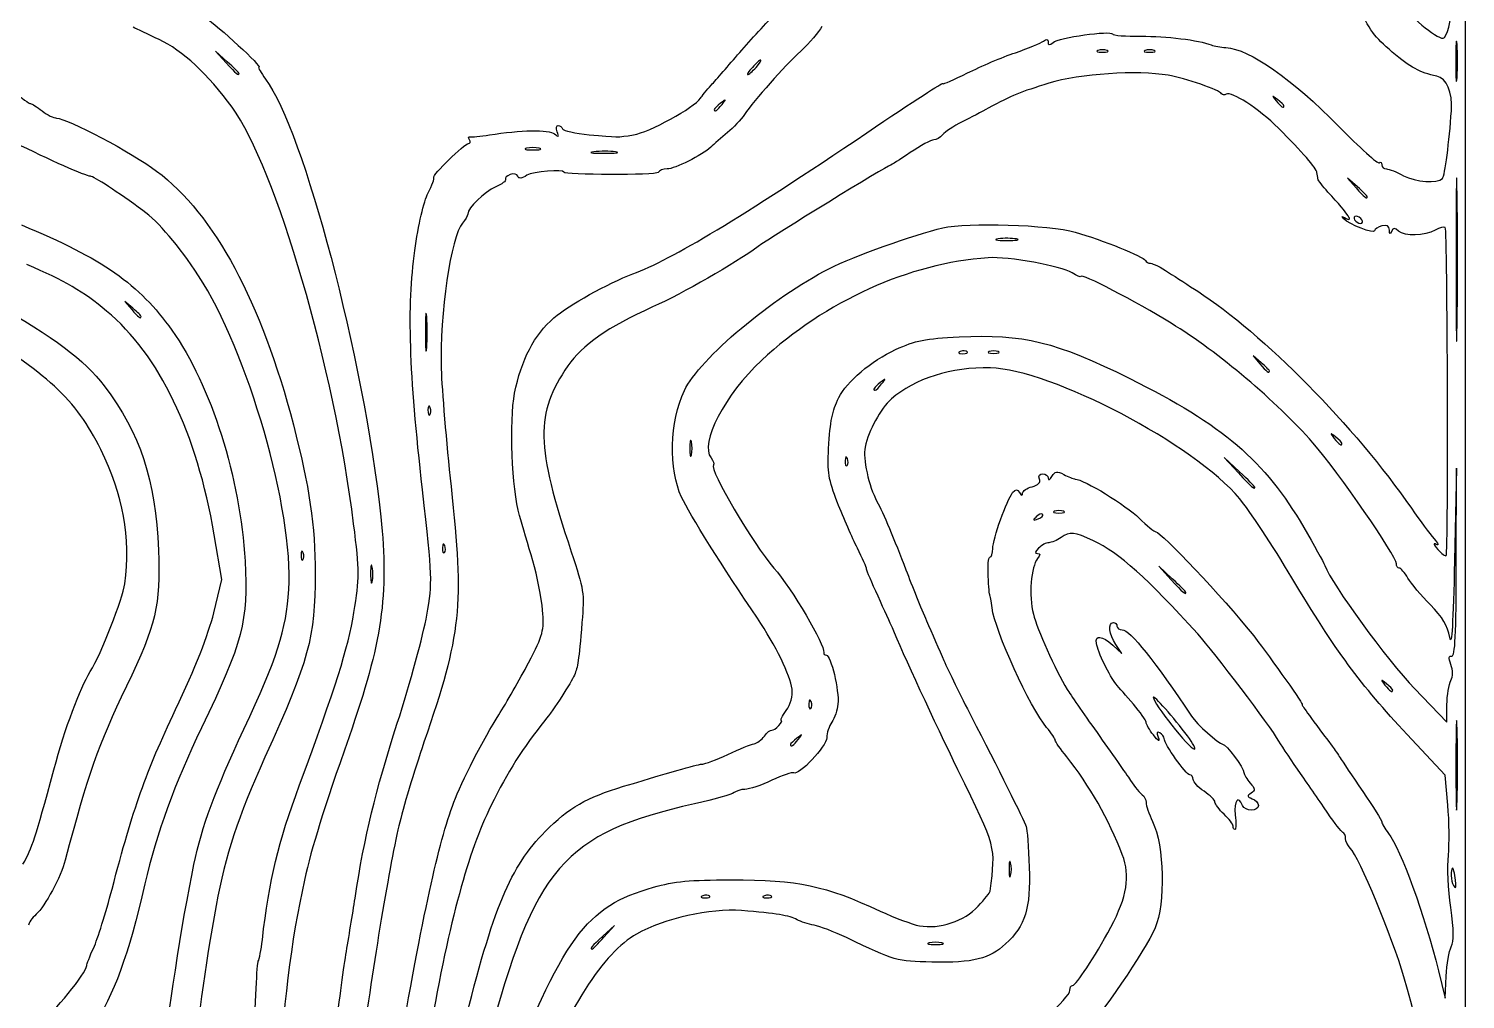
# Model space of a CAD drawing. Extents: x 32 to 2531, y 46 to 1398.
# Drawn here: x 2003 to 2531, y 714 to 1071 of the extents above; entities that cross this region are included whole.
import ezdxf

# ---------------------------------------------------------------- set-up
doc = ezdxf.new("R2010")
doc.units = 0
doc.layers.add('IMAGE', color=7, linetype='CONTINUOUS')

msp = doc.modelspace()

# ---------------------------------------------------------------- linework, layer by layer
at = {"layer": 'IMAGE', "color": 7}
for points in [[(32.319879, 721.65756), (32.319879, 1397.653213), (1281.6532, 1397.653213), (2530.9865, 1397.653213), (2530.9865, 721.65312), (2530.9865, 45.6531), (1281.6532, 45.6531), (32.319879, 45.6531), (32.319879, 721.64876)], [(2399.3199, 1062.53625), (2399.3199, 1062.53625)], [(2416.6532, 1062.53625), (2416.6532, 1062.53625)], [(2270.3199, 1056.31985), (2270.3199, 1056.31985)], [(2080.3199, 1054.07033), (2080.3199, 1054.07033)], [(2257.8233, 1042.65321), (2257.8233, 1042.65321)], [(2464.3199, 1042.15663), (2464.3199, 1042.15663)], [(2190.6532, 1026.57232), (2190.6532, 1026.57232)], [(2218.6771, 1025.27259), (2218.6771, 1025.27259)], [(2494.9865, 1008.75413), (2494.9865, 1008.75413)], [(2527.9847, 1009.98655), (2527.9847, 1009.98655)], [(2492.9865, 1000.31988), (2492.9865, 1000.31988)], [(2366.0048, 993.25835), (2366.0048, 993.25835)], [(2044.3199, 964.77989), (2044.3199, 964.77989)], [(2149.2961, 964.65321), (2149.2961, 964.65321)], [(2347.9588, 951.79205), (2347.9588, 951.79205)], [(2359.3199, 951.86961), (2359.3199, 951.86961)], [(2316.49, 939.98655), (2316.49, 939.98655)], [(2458.9865, 944.77989), (2458.9865, 944.77989)], [(2246.5723, 918.65321), (2246.5723, 918.65321)], [(2485.6532, 918.15663), (2485.6532, 918.15663)], [(2453.6532, 902.04928), (2453.6532, 902.04928)], [(2383.3199, 893.20294), (2383.3199, 893.20294)], [(2375.6885, 892.06245), (2375.6885, 892.06245)], [(2428.3199, 863.39165), (2428.3199, 863.39165)], [(2504.3199, 827.48996), (2504.3199, 827.48996)], [(2285.8233, 809.31988), (2285.8233, 809.31988)], [(2428.9047, 810.65318), (2428.9047, 810.65318)], [(2363.9056, 763.98655), (2363.9056, 763.98655)], [(2527.1651, 759.31988), (2527.1651, 759.31988)], [(2253.2921, 751.79205), (2253.2921, 751.79205)], [(2275.9588, 751.79205), (2275.9588, 751.79205)], [(2214.4037, 736.65321), (2214.4037, 736.65321)], [(2338.6532, 734.57232), (2338.6532, 734.57232)]]:
    msp.add_lwpolyline(points, close=True, dxfattribs=at)
for points in [[(2075.9865, 1058.40366), (2071.6532, 1062.31978), (2075.5693, 1057.98645)], [(2527.9553, 1064.69344), (2527.9608, 1064.69344)], [(2491.3199, 1012.4208), (2487.6532, 1015.65321), (2490.8856, 1011.98655)], [(2041.3199, 967.77989), (2038.3199, 970.31988), (2040.8599, 967.31988)], [(2455.9865, 947.77989), (2452.9865, 950.31988), (2455.5265, 947.31988)], [(2150.5641, 931.23655), (2150.564, 931.23655)], [(2303.8975, 912.56988), (2303.8973, 912.56988)], [(2447.9865, 907.71595), (2442.3199, 912.98655), (2447.5904, 907.31988)], [(2527.6987, 874.31988), (2527.7457, 908.98655), (2527.0329, 874.98655)], [(2071.0228, 855.87744), (2074.0204, 868.10127), (2071.2036, 884.54411)], [(2103.8975, 877.90321), (2103.8973, 877.90321)], [(2155.8975, 880.56988), (2155.8973, 880.56988)], [(2129.263, 872.63767), (2129.2629, 872.63767)], [(2423.3199, 868.39165), (2418.3199, 872.98655), (2422.9148, 867.98655)], [(2401.46, 843.98652), (2404.7721, 840.98652), (2402.546, 844.2832)], [(2512.3667, 828.01823), (2524.2021, 815.65321), (2524.2611, 822.0742)], [(2290.5641, 823.23655), (2290.564, 823.23655)], [(2527.9819, 813.3908), (2527.9797, 813.3908)], [(2524.5876, 785.24282), (2523.6532, 796.16544), (2509.6579, 811.12206)], [(2445.6524, 777.51324), (2445.6532, 777.51324)], [(2214.4037, 736.65321), (2218.3199, 740.98655), (2213.9865, 737.07043)], [(2521.1647, 724.3202), (2523.6532, 714.3202), (2524.0091, 722.3202)]]:
    msp.add_lwpolyline(points, dxfattribs=at)
for points in [[(2504.1431, 1061.93165), (2497.5396, 1067.49979), (2495.9864, 1069.63964), (2491.1688, 1079.80669)], [(2506.6936, 1080.70099), (2510.2064, 1075.45463), (2520.158, 1066.98624), (2522.8103, 1066.98624)], [(2522.8103, 1066.98624), (2524.1191, 1066.98624), (2526.1345, 1074.41001), (2525.7645, 1077.86812)], [(2067.9436, 1074.51299), (2072.458, 1071.77711), (2089.1598, 1056.32028), (2087.6016, 1056.32028)], [(2264.3219, 1061.77684), (2268.3552, 1066.45597), (2274.3552, 1072.98679), (2277.6552, 1076.28975)], [(2050.9896, 1066.49891), (2046.9541, 1068.36124), (2042.6457, 1070.41084), (2041.4153, 1071.05356)], [(2077.7804, 1041.66484), (2069.0052, 1053.7196), (2059.4124, 1062.61183), (2050.9896, 1066.49891)], [(2294.5024, 1071.36348), (2293.4403, 1069.32283), (2289.9648, 1065.24541), (2286.7789, 1062.30253)], [(2375.9865, 1065.98493), (2377.1385, 1066.90297), (2377.6532, 1066.80055), (2377.6532, 1065.65321)], [(2379.4733, 1065.50393), (2381.5791, 1067.25157), (2400.8215, 1069.95896), (2401.3211, 1068.57788)], [(2401.3211, 1068.57788), (2401.5049, 1068.06932), (2406.2072, 1067.68856), (2411.7705, 1067.73176)], [(2411.7705, 1067.73176), (2421.1389, 1067.80456), (2432.9032, 1066.36323), (2437.6532, 1064.56076)], [(2527.9608, 1064.69344), (2527.6812, 1067.78799), (2527.4557, 1064.91988), (2527.4599, 1058.31988)], [(2253.8808, 1049.81691), (2255.59, 1051.71575), (2260.2885, 1057.09771), (2264.3219, 1061.77684)], [(2286.7789, 1062.30253), (2280.5301, 1056.53024), (2269.7435, 1044.37567), (2266.0869, 1038.98655)], [(2347.9865, 1054.24643), (2352.9365, 1056.71336), (2360.8865, 1060.06489), (2365.6532, 1061.69427)], [(2365.6532, 1061.69427), (2370.4199, 1063.32365), (2375.0699, 1065.25445), (2375.9865, 1065.98493)], [(2377.6532, 1065.65321), (2377.6532, 1064.40187), (2378.1012, 1064.36513), (2379.4733, 1065.50393)], [(2395.9865, 1062.53625), (2395.0699, 1062.16637), (2395.8199, 1061.86373), (2397.6532, 1061.86373)], [(2399.3199, 1062.53625), (2398.4032, 1062.90613), (2396.9032, 1062.90613), (2395.9865, 1062.53625)], [(2397.6532, 1061.86373), (2399.4865, 1061.86373), (2400.2365, 1062.16637), (2399.3199, 1062.53625)], [(2413.3199, 1062.53625), (2412.4032, 1062.16637), (2413.1532, 1061.86373), (2414.9865, 1061.86373)], [(2416.6532, 1062.53625), (2415.7365, 1062.90613), (2414.2365, 1062.90613), (2413.3199, 1062.53625)], [(2414.9865, 1061.86373), (2416.8199, 1061.86373), (2417.5699, 1062.16637), (2416.6532, 1062.53625)], [(2437.6532, 1064.56076), (2438.7532, 1064.14335), (2441.1532, 1063.70791), (2442.9865, 1063.59313)], [(2442.9865, 1063.59313), (2451.652, 1063.05061), (2467.5459, 1051.96839), (2484.4137, 1034.70752)], [(2520.4831, 1053.09612), (2514.2975, 1054.40815), (2510.8632, 1056.26516), (2504.1431, 1061.93165)], [(2527.9683, 1052.69344), (2528.2437, 1056.19891), (2528.2405, 1061.59891), (2527.9553, 1064.69344)], [(2075.5693, 1057.98645), (2079.2197, 1053.94717), (2080.3199, 1053.04025), (2080.3199, 1054.07033)], [(2080.3199, 1054.07033), (2080.3199, 1054.2998), (2078.3699, 1056.2498), (2075.9865, 1058.40366)], [(2087.6016, 1056.32028), (2087.1888, 1056.32028), (2088.3054, 1054.37028), (2090.0827, 1051.98695)], [(2268.9865, 1056.31985), (2267.6592, 1054.85318), (2266.8732, 1053.65318), (2267.2399, 1053.65318)], [(2267.2399, 1053.65318), (2267.6065, 1053.65318), (2268.9925, 1054.85318), (2270.3199, 1056.31985)], [(2272.0665, 1058.98652), (2271.6999, 1058.98652), (2270.3139, 1057.78652), (2268.9865, 1056.31985)], [(2270.3199, 1056.31985), (2271.6472, 1057.78652), (2272.4332, 1058.98652), (2272.0665, 1058.98652)], [(2527.4599, 1058.31988), (2527.4599, 1051.71988), (2527.6927, 1049.18799), (2527.9683, 1052.69344)], [(1988.6613, 1054.55078), (1992.4256, 1051.00639), (2002.8317, 1042.98654), (2003.6665, 1042.98654)], [(2090.0827, 1051.98695), (2104.0652, 1033.23767), (2126.0827, 949.54663), (2132.3968, 891.14624)], [(2310.9865, 1032.24748), (2328.8663, 1044.31355), (2338.9865, 1050.85245), (2338.9865, 1050.33875)], [(2338.9865, 1050.33875), (2338.9865, 1050.02104), (2343.0365, 1051.77949), (2347.9865, 1054.24643)], [(2421.7888, 1053.40864), (2410.5631, 1055.36899), (2389.2715, 1053.95097), (2377.9692, 1050.49029)], [(2441.4337, 1046.64491), (2440.8692, 1047.91776), (2428.1452, 1052.2986), (2421.7888, 1053.40864)], [(2525.8775, 1040.31988), (2526.3308, 1047.18817), (2524.1661, 1052.31491), (2520.4831, 1053.09612)], [(2249.8808, 1044.97681), (2250.3715, 1045.74003), (2252.1715, 1047.91807), (2253.8808, 1049.81691)], [(2377.9692, 1050.49029), (2367.3992, 1047.2538), (2364.5161, 1046.0622), (2355.6532, 1041.26703)], [(2443.1403, 1046.41491), (2442.4476, 1045.98684), (2441.6797, 1046.09033), (2441.4337, 1046.64491)], [(2462.3199, 1033.95585), (2455.0183, 1041.21359), (2445.124, 1047.64089), (2443.1403, 1046.41491)], [(2461.9865, 1044.48996), (2459.8717, 1046.14845), (2459.8247, 1046.10129), (2461.4831, 1043.98655)], [(2003.6665, 1042.98654), (2004.1608, 1042.98654), (2006.0906, 1041.78654), (2007.9552, 1040.31987)], [(2007.9552, 1040.31987), (2009.8198, 1038.8532), (2012.2106, 1037.6532), (2013.2682, 1037.6532)], [(2122.4367, 888.63987), (2115.4931, 945.41448), (2093.8451, 1019.59627), (2077.7804, 1041.66484)], [(2225.2459, 1031.49545), (2231.0544, 1032.42111), (2247.6457, 1041.50073), (2249.8808, 1044.97681)], [(2257.3199, 1043.15663), (2256.0365, 1042.15016), (2254.9865, 1041.10016), (2254.9865, 1040.82329)], [(2254.9865, 1040.82329), (2254.9865, 1039.72591), (2256.0815, 1040.43221), (2257.8233, 1042.65321)], [(2257.8233, 1042.65321), (2259.4817, 1044.76796), (2259.4347, 1044.81512), (2257.3199, 1043.15663)], [(2355.6532, 1041.26703), (2353.4532, 1040.07675), (2349.1337, 1037.82497), (2346.0544, 1036.26311)], [(2461.4831, 1043.98655), (2463.2249, 1041.76555), (2464.3199, 1041.05924), (2464.3199, 1042.15663)], [(2464.3199, 1042.15663), (2464.3199, 1042.43349), (2463.2699, 1043.48349), (2461.9865, 1044.48996)], [(2522.6327, 1015.52163), (2523.4577, 1016.34661), (2525.1475, 1029.26092), (2525.8775, 1040.31988)], [(2013.2682, 1037.6532), (2017.0317, 1037.6532), (2041.1284, 1024.91211), (2050.0302, 1018.21534)], [(2197.28, 1032.65321), (2196.7991, 1033.93655), (2196.9367, 1034.98655), (2197.586, 1034.98655)], [(2197.586, 1034.98655), (2198.2352, 1034.98655), (2198.9663, 1034.41737), (2199.2108, 1033.72172)], [(2266.0869, 1038.98655), (2264.8431, 1037.15321), (2262.0199, 1034.15321), (2259.8131, 1032.31988)], [(2346.0544, 1036.26311), (2342.9751, 1034.70124), (2339.7516, 1032.57507), (2338.8912, 1031.53828)], [(2164.9681, 1029.68625), (2164.5036, 1030.43775), (2164.6183, 1030.93501), (2165.2228, 1030.79127)], [(2164.6203, 1028.31988), (2165.276, 1028.31988), (2165.4325, 1028.93475), (2164.9681, 1029.68625)], [(2165.2228, 1030.79127), (2165.8273, 1030.64752), (2169.0219, 1030.96376), (2172.3219, 1031.49403)], [(2172.3219, 1031.49403), (2183.6799, 1033.31909), (2194.2416, 1033.49211), (2196.2232, 1031.88557)], [(2196.2232, 1031.88557), (2197.7999, 1030.60736), (2197.9939, 1030.74831), (2197.28, 1032.65321)], [(2199.2108, 1033.72172), (2199.4552, 1033.02607), (2203.8552, 1032.05413), (2208.9885, 1031.56185)], [(2208.9885, 1031.56185), (2219.4531, 1030.55835), (2219.3675, 1030.55869), (2225.2459, 1031.49545)], [(2224.9865, 980.38512), (2239.5892, 985.86169), (2264.6117, 1000.95159), (2310.9865, 1032.24748)], [(2259.8131, 1032.31988), (2257.6063, 1030.48655), (2254.8437, 1028.08655), (2253.674, 1026.98655)], [(2335.6239, 1029.65321), (2334.6875, 1029.65321), (2330.8005, 1027.55321), (2326.9865, 1024.98655)], [(2338.8912, 1031.53828), (2338.0307, 1030.50149), (2336.5604, 1029.65321), (2335.6239, 1029.65321)], [(2476.4865, 1017.63017), (2476.2801, 1019.25288), (2471.0619, 1025.26645), (2462.3199, 1033.95585)], [(2484.4137, 1034.70752), (2492.1653, 1026.77529), (2498.9153, 1020.69308), (2499.4137, 1021.19148)], [(2025.698, 1016.31991), (2024.1209, 1016.31991), (2010.4609, 1022.38291), (1997.762, 1028.71924)], [(2151.8956, 1015.85731), (2151.1511, 1016.60173), (2163.1157, 1028.31988), (2164.6203, 1028.31988)], [(2185.9865, 1026.57232), (2184.7032, 1026.23695), (2185.7532, 1025.96255), (2188.3199, 1025.96255)], [(2190.6532, 1026.57232), (2189.3699, 1026.90768), (2187.2699, 1026.90768), (2185.9865, 1026.57232)], [(2188.3199, 1025.96255), (2190.8865, 1025.96255), (2191.9365, 1026.23695), (2190.6532, 1026.57232)], [(2210.6771, 1025.28619), (2208.2807, 1024.98944), (2209.9199, 1024.74052), (2214.3199, 1024.73304)], [(2218.6771, 1025.27259), (2216.6736, 1025.57681), (2213.0736, 1025.58293), (2210.6771, 1025.28619)], [(2214.3199, 1024.73304), (2218.7199, 1024.72504), (2220.6807, 1024.96835), (2218.6771, 1025.27259)], [(2253.674, 1026.98655), (2250.506, 1024.0072), (2240.4219, 1018.98655), (2237.6059, 1018.98655)], [(2326.9865, 1024.98655), (2323.1725, 1022.41988), (2319.8885, 1020.31988), (2319.6889, 1020.31988)], [(2237.6059, 1018.98655), (2236.2519, 1018.98655), (2234.7831, 1018.40271), (2234.3421, 1017.68913)], [(2319.6889, 1020.31988), (2318.7383, 1020.31988), (2276.4181, 994.31472), (2271.0736, 990.44633)], [(2499.4137, 1021.19148), (2499.9121, 1021.68988), (2500.3199, 1021.39765), (2500.3199, 1020.54211)], [(2500.3199, 1020.54211), (2500.3199, 1019.68655), (2501.0788, 1018.98655), (2502.0063, 1018.98655)], [(2502.0063, 1018.98655), (2502.9339, 1018.98655), (2505.7839, 1017.87044), (2508.3396, 1016.50632)], [(2527.9847, 1009.98655), (2527.7671, 1023.36988), (2527.5892, 1012.41988), (2527.5892, 985.65321)], [(2044.986, 1003.72532), (2035.9535, 1010.34735), (2026.8065, 1016.31991), (2025.698, 1016.31991)], [(2050.0302, 1018.21534), (2071.3082, 1002.20819), (2088.5001, 970.30306), (2100.3045, 924.9149)], [(2149.7859, 1010.14669), (2151.2489, 1012.98477), (2152.1983, 1015.55455), (2151.8956, 1015.85731)], [(2178.2313, 1015.12975), (2178.5409, 1014.62887), (2176.9212, 1013.38995), (2174.6319, 1012.37662)], [(2179.9688, 1016.92314), (2178.7036, 1016.43767), (2177.9217, 1015.63064), (2178.2313, 1015.12975)], [(2182.7609, 1016.33008), (2182.4904, 1017.14174), (2181.2339, 1017.40862), (2179.9688, 1016.92314)], [(2186.1197, 1016.68656), (2184.142, 1015.42263), (2183.1003, 1015.31206), (2182.7609, 1016.33008)], [(2199.6532, 1017.74623), (2199.6532, 1018.97507), (2188.3108, 1018.08698), (2186.1197, 1016.68656)], [(2234.3421, 1017.68913), (2233.7087, 1016.66427), (2199.6532, 1016.72031), (2199.6532, 1017.74623)], [(2476.8401, 1015.31988), (2476.7375, 1015.86988), (2476.5783, 1016.90951), (2476.4865, 1017.63017)], [(2480.5219, 1010.50169), (2478.5996, 1012.60169), (2476.9428, 1014.76988), (2476.8401, 1015.31988)], [(2508.3396, 1016.50632), (2512.8451, 1014.10156), (2520.6733, 1013.56225), (2522.6327, 1015.52163)], [(2144.9153, 988.98655), (2146.2209, 998.437), (2148.2147, 1007.09884), (2149.7859, 1010.14669)], [(2174.6319, 1012.37662), (2170.4416, 1010.52184), (2164.4403, 1004.70636), (2164.362, 1002.42487)], [(2486.6532, 1001.10347), (2490.2668, 999.06327), (2488.4679, 1001.82085), (2480.5219, 1010.50169)], [(2490.8856, 1011.98655), (2493.9068, 1008.55949), (2494.9865, 1007.70843), (2494.9865, 1008.75413)], [(2494.9865, 1008.75413), (2494.9865, 1008.99296), (2493.3365, 1010.64296), (2491.3199, 1012.4208)], [(2527.9847, 961.31988), (2528.2021, 974.70321), (2528.2021, 996.60321), (2527.9847, 1009.98655)], [(2065.4147, 979.73027), (2058.2021, 990.71304), (2050.6736, 999.55582), (2044.986, 1003.72532)], [(2000.3199, 998.42121), (2030.226, 986.00875), (2043.5589, 976.68549), (2055.6267, 959.74711)], [(2162.4683, 999.09154), (2158.1811, 994.2176), (2153.9873, 965.59731), (2154.6152, 945.49728)], [(2164.362, 1002.42487), (2164.339, 1001.74928), (2163.4867, 1000.24928), (2162.4683, 999.09154)], [(2338.9447, 997.34495), (2347.8636, 999.48061), (2378.0647, 998.49125), (2387.6532, 995.74928)], [(2486.3199, 1000.63917), (2485.4113, 1001.59665), (2485.5176, 1001.7446), (2486.6532, 1001.10347)], [(2497.6532, 996.23241), (2497.6532, 994.93284), (2488.2737, 998.57987), (2486.3199, 1000.63917)], [(2490.8292, 1001.65321), (2490.0959, 1001.65321), (2489.8667, 1001.05321), (2490.3199, 1000.31988)], [(2490.3199, 1000.31988), (2490.7731, 999.58655), (2491.7439, 998.98655), (2492.4772, 998.98655)], [(2492.9865, 1000.31988), (2492.5333, 1001.05321), (2491.5625, 1001.65321), (2490.8292, 1001.65321)], [(2492.4772, 998.98655), (2493.2105, 998.98655), (2493.4397, 999.58655), (2492.9865, 1000.31988)], [(2500.3199, 998.03955), (2498.8532, 997.656), (2497.6532, 996.84279), (2497.6532, 996.23241)], [(2503.0917, 996.52839), (2503.0187, 998.06295), (2502.1728, 998.52409), (2500.3199, 998.03955)], [(2297.288, 982.40839), (2305.8427, 986.72839), (2328.4281, 994.82676), (2338.9447, 997.34495)], [(2359.3381, 993.27655), (2357.3115, 992.97008), (2358.6532, 992.71113), (2362.3199, 992.70112)], [(2366.0048, 993.25845), (2364.3649, 993.57493), (2361.3649, 993.58313), (2359.3381, 993.27655)], [(2362.3199, 992.70112), (2365.9865, 992.69212), (2367.6448, 992.94187), (2366.0048, 993.25835)], [(2387.6532, 995.74928), (2397.4665, 992.94301), (2412.8267, 986.74501), (2413.4309, 985.3476)], [(2503.8881, 996.0422), (2503.4281, 994.89567), (2503.1619, 995.05821), (2503.0917, 996.52839)], [(2506.4957, 996.17393), (2505.0009, 997.41449), (2504.4271, 997.38551), (2503.8881, 996.0422)], [(2519.9199, 996.46257), (2515.9117, 994.31752), (2508.9139, 994.16705), (2506.4957, 996.17393)], [(2523.6563, 997.42791), (2523.2857, 997.79848), (2521.6043, 997.36401), (2519.9199, 996.46257)], [(2524.0059, 876.89479), (2524.8301, 877.71907), (2524.4853, 996.59883), (2523.6563, 997.42791)], [(2147.7429, 901.07845), (2142.8016, 944.72253), (2142.0459, 968.21737), (2144.9153, 988.98655)], [(2271.0736, 990.44633), (2262.0724, 983.93127), (2243.6988, 973.42401), (2232.3199, 968.28432)], [(2031.6388, 966.77908), (2023.1352, 973.85332), (2016.2385, 977.87513), (2002.3201, 983.87628)], [(2243.9945, 937.51753), (2249.5792, 949.28629), (2276.346, 971.83284), (2297.288, 982.40839)], [(2355.624, 986.35153), (2326.6911, 984.40232), (2295.8604, 970.44147), (2272.3203, 948.62959)], [(2386.4633, 980.77017), (2382.5879, 983.30953), (2363.0245, 986.85011), (2355.624, 986.35153)], [(2413.4309, 985.3476), (2413.6755, 984.78236), (2414.5432, 984.31988), (2415.3593, 984.31988)], [(2415.3593, 984.31988), (2416.1755, 984.31988), (2419.1255, 982.81988), (2421.9148, 980.98655)], [(2527.5892, 985.65321), (2527.5892, 958.88655), (2527.7671, 947.93655), (2527.9847, 961.31988)], [(2098.6164, 864.41372), (2100.4285, 893.49068), (2083.5491, 952.11686), (2065.4147, 979.73027)], [(2196.0667, 964.29195), (2201.4243, 968.89787), (2216.0327, 977.02709), (2224.9865, 980.38512)], [(2389.6536, 979.51475), (2389.6536, 979.05556), (2388.218, 979.62048), (2386.4633, 980.77017)], [(2422.8867, 962.30988), (2410.0869, 970.22753), (2389.6536, 980.80592), (2389.6536, 979.51475)], [(2421.9148, 980.98655), (2424.7043, 979.15321), (2429.5365, 976.01989), (2432.6532, 974.0236)], [(2432.6532, 974.0236), (2456.5516, 958.7162), (2490.5087, 924.24881), (2511.1767, 894.31988)], [(1990.3203, 969.57111), (2012.2924, 957.23705), (2023.466, 948.86368), (2030.7699, 939.25856)], [(2071.2036, 884.54411), (2064.7727, 922.08375), (2051.0304, 950.64693), (2031.6388, 966.77908)], [(2040.8599, 967.31988), (2043.2468, 964.50063), (2044.3199, 963.71289), (2044.3199, 964.77989)], [(2044.3199, 964.77989), (2044.3199, 965.03291), (2042.9699, 966.38291), (2041.3199, 967.77989)], [(2149.2961, 964.65321), (2149.0155, 967.76988), (2148.7857, 965.21988), (2148.7857, 958.98655)], [(2232.3199, 968.28432), (2215.7705, 960.80921), (2206.4315, 954.31611), (2201.1648, 946.62317)], [(2029.5031, 915.89035), (2020.3144, 934.37473), (2009.7305, 944.14576), (1980.0495, 961.54609)], [(2149.2961, 953.31988), (2149.5768, 956.43655), (2149.5768, 961.53655), (2149.2961, 964.65321)], [(2181.5957, 936.60131), (2183.9819, 948.77739), (2188.8453, 958.08375), (2196.0667, 964.29195)], [(2475.0008, 918.30199), (2461.3583, 933.79469), (2440.4724, 951.43181), (2422.8867, 962.30988)], [(2055.6267, 959.74711), (2069.9964, 939.57762), (2080.8587, 905.31211), (2082.5244, 874.89639)], [(2148.7857, 958.98655), (2148.7857, 952.75321), (2149.0155, 950.20321), (2149.2961, 953.31988)], [(2321.6255, 952.61235), (2329.0061, 955.99288), (2332.4136, 956.67511), (2345.0179, 957.29587)], [(2345.0179, 957.29587), (2368.3837, 958.44664), (2380.6913, 955.44295), (2407.6532, 942.00953)], [(2300.7371, 934.94103), (2303.5344, 940.75159), (2312.7481, 948.5462), (2321.6255, 952.61235)], [(2345.4032, 951.89731), (2344.3396, 951.47168), (2344.6555, 951.15573), (2346.2088, 951.09176)], [(2347.9588, 951.79211), (2347.5157, 952.23516), (2346.3657, 952.28252), (2345.4032, 951.89731)], [(2346.2088, 951.09176), (2347.6143, 951.03386), (2348.4019, 951.349), (2347.9588, 951.79205)], [(2355.9865, 951.86961), (2355.0699, 951.49973), (2355.8199, 951.19709), (2357.6532, 951.19709)], [(2359.3199, 951.86961), (2358.4032, 952.23949), (2356.9032, 952.23949), (2355.9865, 951.86961)], [(2357.6532, 951.19709), (2359.4865, 951.19709), (2360.2365, 951.49973), (2359.3199, 951.86961)], [(2154.6152, 945.49728), (2154.8531, 937.88304), (2156.484, 918.45322), (2158.2396, 902.31988)], [(2201.1648, 946.62317), (2189.1299, 929.04395), (2189.3413, 917.40528), (2202.4061, 878.31988)], [(2272.3203, 948.62959), (2258.9093, 936.20327), (2249.4975, 917.99441), (2253.8035, 912.80589)], [(2356.4387, 945.89364), (2342.2447, 946.27058), (2328.5149, 941.95294), (2320.0929, 934.46376)], [(2448.0721, 897.82362), (2431.5528, 917.67354), (2378.8952, 945.29725), (2356.4387, 945.89364)], [(2455.5265, 947.31988), (2457.9135, 944.50063), (2458.9865, 943.71289), (2458.9865, 944.77989)], [(2458.9865, 944.77989), (2458.9865, 945.03291), (2457.6365, 946.38291), (2455.9865, 947.77989)], [(2315.9865, 940.48996), (2313.7656, 938.74813), (2313.0592, 937.65321), (2314.1567, 937.65321)], [(2314.1567, 937.65321), (2314.4335, 937.65321), (2315.4835, 938.70321), (2316.49, 939.98655)], [(2316.49, 939.98655), (2318.1484, 942.10129), (2318.1013, 942.14845), (2315.9865, 940.48996)], [(2407.6532, 942.00953), (2442.0192, 924.88711), (2457.2527, 911.85471), (2471.6187, 887.28651)], [(2030.7699, 939.25856), (2044.0309, 921.81953), (2049.7221, 904.56547), (2050.6679, 878.93399)], [(2183.4043, 891.65321), (2180.6024, 901.19045), (2179.5896, 926.36403), (2181.5957, 936.60131)], [(2242.9807, 898.31988), (2238.1269, 908.62576), (2238.5791, 926.10517), (2243.9945, 937.51753)], [(2297.0024, 916.18237), (2297.6391, 926.72781), (2298.2427, 929.76007), (2300.7371, 934.94103)], [(2149.7584, 930.43099), (2149.7014, 929.02544), (2150.0157, 928.23793), (2150.4588, 928.68099)], [(2150.564, 931.23655), (2150.1384, 932.30019), (2149.8224, 931.98425), (2149.7584, 930.43099)], [(2150.4588, 928.68099), (2150.9019, 929.12404), (2150.9492, 930.27405), (2150.5641, 931.23655)], [(2320.0929, 934.46376), (2316.0511, 930.86958), (2311.7487, 923.01102), (2310.3997, 916.75861)], [(2100.3045, 924.9149), (2106.195, 902.26598), (2108.312, 887.80195), (2108.295, 870.31987)], [(2246.5723, 918.65321), (2246.2369, 919.93655), (2245.9625, 918.88655), (2245.9625, 916.31988)], [(2483.3199, 920.48996), (2481.2051, 922.14845), (2481.158, 922.10129), (2482.8164, 919.98655)], [(2482.8164, 919.98655), (2484.5583, 917.76555), (2485.6532, 917.05924), (2485.6532, 918.15663)], [(2485.6532, 918.15663), (2485.6532, 918.43349), (2484.6032, 919.48349), (2483.3199, 920.48996)], [(2038.3264, 866.57252), (2040.5995, 883.61672), (2037.818, 899.16377), (2029.5031, 915.89035)], [(2245.9625, 916.31988), (2245.9625, 913.75321), (2246.2369, 912.70321), (2246.5723, 913.98655)], [(2246.5723, 913.98655), (2246.9077, 915.26988), (2246.9077, 917.36988), (2246.5723, 918.65321)], [(2300.2791, 896.31988), (2296.9207, 904.99355), (2296.486, 907.62799), (2297.0024, 916.18237)], [(2303.8973, 912.56988), (2303.4717, 913.63352), (2303.1557, 913.31759), (2303.0917, 911.76432)], [(2310.3997, 916.75861), (2309.5171, 912.66734), (2311.7775, 902.3502), (2314.7643, 896.83845)], [(2505.6535, 873.83611), (2505.6535, 876.82175), (2484.4784, 907.53908), (2475.0008, 918.30199)], [(2254.6513, 910.20652), (2253.0597, 908.61497), (2269.1869, 881.14605), (2276.8947, 872.31988)], [(2253.8035, 912.80589), (2254.6635, 911.76981), (2255.0449, 910.60009), (2254.6513, 910.20652)], [(2303.0917, 911.76432), (2303.0347, 910.35877), (2303.3491, 909.57127), (2303.7921, 910.01432)], [(2303.7921, 910.01432), (2304.2352, 910.45737), (2304.2825, 911.60739), (2303.8975, 912.56988)], [(2371.7744, 902.23148), (2374.0785, 902.80978), (2374.9805, 903.74597), (2374.4829, 905.04269)], [(2374.4829, 905.04269), (2374.038, 906.20216), (2374.5269, 906.98686), (2375.6951, 906.98686)], [(2375.6951, 906.98686), (2376.772, 906.98686), (2377.6715, 906.23686), (2377.6937, 905.3202)], [(2377.6937, 905.3202), (2377.7167, 904.39914), (2378.3445, 904.70132), (2379.0983, 905.99568)], [(2379.0983, 905.99568), (2380.2451, 907.96486), (2380.9287, 908.08084), (2383.3911, 906.72398)], [(2383.3911, 906.72398), (2385.0019, 905.83637), (2386.9199, 905.08241), (2387.6532, 905.0485)], [(2387.6532, 905.0485), (2390.7931, 904.90334), (2406.4263, 895.34572), (2411.1121, 890.7064)], [(2447.5904, 907.31988), (2452.492, 902.04993), (2453.6532, 901.04051), (2453.6532, 902.04928)], [(2453.6532, 902.04928), (2453.6532, 902.26712), (2451.1032, 904.81712), (2447.9865, 907.71595)], [(2149.3135, 854.98491), (2151.4713, 867.63101), (2151.4463, 868.36988), (2147.7429, 901.07845)], [(2158.2396, 902.31988), (2163.0285, 858.30943), (2161.9757, 848.36212), (2148.2907, 808.31988)], [(2270.8292, 853.85963), (2258.2557, 872.43524), (2245.8241, 892.28239), (2242.9807, 898.31988)], [(2357.3199, 879.4642), (2357.3199, 883.01501), (2362.4256, 897.3712), (2364.6355, 900.03387)], [(2364.6355, 900.03387), (2365.8212, 901.46255), (2366.2839, 901.46548), (2367.1817, 900.04997)], [(2367.1817, 900.04997), (2367.8868, 898.93846), (2368.2863, 898.86424), (2368.2995, 899.84232)], [(2368.2995, 899.84232), (2368.3125, 900.67949), (2369.8744, 901.75461), (2371.7744, 902.23148)], [(2467.2653, 868.76354), (2460.2728, 880.46434), (2451.6359, 893.54138), (2448.0721, 897.82362)], [(2307.5632, 879.65321), (2305.6864, 883.31988), (2302.4087, 890.81988), (2300.2791, 896.31988)], [(2314.7643, 896.83845), (2317.0325, 892.6524), (2321.1513, 882.92018), (2325.4225, 871.65353)], [(2375.6885, 892.06245), (2375.278, 892.47297), (2374.2021, 892.06331), (2373.2976, 891.15208)], [(2379.9865, 893.20294), (2379.0699, 892.83306), (2379.8199, 892.53042), (2381.6532, 892.53042)], [(2383.3199, 893.20294), (2382.4032, 893.57282), (2380.9032, 893.57282), (2379.9865, 893.20294)], [(2381.6532, 892.53042), (2383.4865, 892.53042), (2384.2365, 892.83306), (2383.3199, 893.20294)], [(2511.1767, 894.31988), (2514.2152, 889.91988), (2517.9655, 884.87313), (2519.5105, 883.10488)], [(2132.3968, 891.14624), (2135.4639, 862.77848), (2132.9036, 845.0288), (2120.7379, 810.32028)], [(2122.5237, 855.9732), (2124.6316, 868.8286), (2124.6265, 870.73769), (2122.4367, 888.63987)], [(2188.2865, 874.98655), (2186.6784, 880.48655), (2184.4815, 887.98655), (2183.4043, 891.65321)], [(2373.2976, 891.15208), (2371.9907, 889.83525), (2372.1437, 889.68211), (2374.044, 890.40568)], [(2374.044, 890.40568), (2375.3589, 890.90639), (2376.0989, 891.65193), (2375.6885, 892.06245)], [(2411.1121, 890.7064), (2413.9192, 887.92732), (2416.7053, 885.65353), (2417.3036, 885.65353)], [(2471.6187, 887.28651), (2475.3989, 880.82167), (2478.884, 874.51009), (2479.3635, 873.2608)], [(2382.4613, 883.56877), (2380.9572, 882.51521), (2378.9172, 881.65321), (2377.928, 881.65321)], [(2394.3199, 882.34388), (2387.2377, 885.67472), (2385.6955, 885.83403), (2382.4613, 883.56877)], [(2432.6877, 848.10811), (2414.2824, 868.47207), (2403.6587, 877.95171), (2394.3199, 882.34388)], [(2417.3036, 885.65353), (2419.0968, 885.65353), (2442.1691, 861.16014), (2452.6152, 848.16693)], [(2520.3199, 881.00073), (2519.0503, 881.70589), (2519.2503, 881.05103), (2520.8672, 879.20756)], [(2519.5105, 883.10488), (2521.0579, 881.33417), (2521.4213, 880.38892), (2520.3199, 881.00073)], [(2050.6679, 878.93399), (2051.436, 858.11683), (2050.0115, 852.05337), (2038.906, 828.8696)], [(2103.0917, 877.09765), (2103.0347, 875.69211), (2103.3491, 874.9046), (2103.7921, 875.34765)], [(2103.8973, 877.90321), (2103.4717, 878.96685), (2103.1557, 878.65092), (2103.0917, 877.09765)], [(2103.7921, 875.34765), (2104.2352, 875.79071), (2104.2825, 876.94072), (2103.8975, 877.90321)], [(2155.0917, 879.76432), (2155.0347, 878.35877), (2155.3491, 877.57127), (2155.7921, 878.01432)], [(2155.8973, 880.56988), (2155.4717, 881.63352), (2155.1557, 881.31759), (2155.0917, 879.76432)], [(2155.7921, 878.01432), (2156.2352, 878.45737), (2156.2825, 879.60739), (2155.8975, 880.56988)], [(2202.4061, 878.31988), (2207.0689, 864.3706), (2207.2617, 863.09887), (2206.3495, 852.31988)], [(2310.9809, 871.95849), (2310.9809, 872.52392), (2309.4399, 875.98655), (2307.5632, 879.65321)], [(2356.3016, 876.32028), (2356.8616, 876.32028), (2357.3199, 877.73504), (2357.3199, 879.4642)], [(2374.1293, 879.65321), (2372.8075, 878.33128), (2372.6691, 877.65321), (2373.7212, 877.65321)], [(2373.7212, 877.65321), (2374.9069, 877.65321), (2374.9316, 877.19365), (2373.8182, 875.85203)], [(2377.928, 881.65321), (2376.9388, 881.65321), (2375.2293, 880.75321), (2374.1293, 879.65321)], [(2520.8672, 879.20756), (2522.2683, 877.61035), (2523.6807, 876.5696), (2524.0059, 876.89479)], [(2082.5244, 874.89639), (2083.7321, 852.84706), (2081.7489, 845.24998), (2066.5379, 813.65321)], [(2129.2629, 872.63767), (2128.944, 874.29621), (2128.6709, 873.25321), (2128.6561, 870.31988)], [(2129.236, 867.30433), (2129.5697, 868.57912), (2129.5819, 870.97912), (2129.263, 872.63767)], [(2191.8673, 856.85748), (2191.506, 861.32847), (2189.8945, 869.48655), (2188.2865, 874.98655)], [(2276.8947, 872.31988), (2283.4716, 864.78875), (2295.7441, 843.99707), (2295.1928, 841.31988)], [(2315.1544, 861.95849), (2312.8621, 866.89307), (2310.984, 871.39307), (2310.9809, 871.95849)], [(2325.4225, 871.65353), (2327.6467, 865.78686), (2331.0473, 857.38686), (2332.9796, 852.98686)], [(2355.6395, 869.32028), (2355.4436, 873.17028), (2355.7421, 876.32028), (2356.3016, 876.32028)], [(2373.8182, 875.85203), (2371.3465, 872.8738), (2370.5286, 862.21528), (2372.2472, 855.37888)], [(2479.3635, 873.2608), (2482.0511, 866.25688), (2502.1872, 838.65324), (2512.3667, 828.01823)], [(2506.6993, 872.31988), (2506.1241, 872.31988), (2505.6535, 873.00219), (2505.6535, 873.83611)], [(2509.9149, 868.65321), (2508.7216, 870.66988), (2507.2745, 872.31988), (2506.6993, 872.31988)], [(2527.0329, 874.98655), (2526.5603, 852.43905), (2525.9684, 842.95548), (2525.2759, 846.83189)], [(2526.0236, 839.97395), (2527.2721, 839.72812), (2527.6633, 847.74939), (2527.6987, 874.31988)], [(2025.6513, 834.31988), (2029.6461, 840.87687), (2037.5981, 861.11121), (2038.3264, 866.57252)], [(2108.295, 870.31987), (2108.272, 846.6627), (2106.1092, 838.75206), (2089.8388, 802.8235)], [(2128.6561, 870.31988), (2128.6411, 867.38655), (2128.9023, 866.02955), (2129.236, 867.30433)], [(2356.2477, 862.32028), (2356.1091, 862.32028), (2355.8355, 865.47028), (2355.6395, 869.32028)], [(2422.9148, 867.98655), (2427.1916, 863.33265), (2428.3199, 862.37349), (2428.3199, 863.39165)], [(2428.3199, 863.39165), (2428.3199, 863.61447), (2426.0699, 865.86447), (2423.3199, 868.39165)], [(2509.6579, 811.12206), (2492.2337, 829.743), (2483.4348, 841.7069), (2467.2653, 868.76354)], [(2518.1581, 858.83189), (2514.8177, 862.21695), (2511.1084, 866.63655), (2509.9149, 868.65321)], [(2082.1179, 813.12371), (2094.3032, 839.08423), (2097.6949, 849.62836), (2098.6164, 864.41372)], [(2320.4233, 850.31988), (2319.8177, 851.78655), (2317.4468, 857.02392), (2315.1544, 861.95849)], [(2357.0664, 857.65361), (2356.7548, 860.22028), (2356.3864, 862.32028), (2356.2477, 862.32028)], [(2056.9895, 820.32028), (2064.2148, 835.59701), (2069.0603, 847.87429), (2071.0228, 855.87744)], [(2102.5804, 792.71336), (2115.7977, 828.36811), (2120.3816, 842.90801), (2122.5237, 855.9732)], [(2186.6948, 837.52415), (2192.1484, 848.00561), (2192.4821, 849.25283), (2191.8673, 856.85748)], [(2377.1296, 813.72677), (2371.1223, 820.86609), (2358.0608, 849.46319), (2357.0664, 857.65361)], [(2372.2472, 855.37888), (2373.6633, 849.74561), (2380.1704, 835.28996), (2384.728, 827.65229)], [(2525.2759, 846.83189), (2524.4937, 851.20904), (2522.706, 854.22311), (2518.1581, 858.83189)], [(2138.4835, 815.28588), (2143.2337, 830.05168), (2148.1072, 847.91624), (2149.3135, 854.98491)], [(2206.3495, 852.31988), (2205.1188, 837.78057), (2204.8904, 836.2008), (2203.5543, 832.98655)], [(2283.5547, 827.88793), (2282.9752, 832.86468), (2277.5617, 843.91308), (2270.8292, 853.85963)], [(2344.5453, 798.17727), (2336.1481, 815.378), (2324.0735, 841.47885), (2320.4233, 850.31988)], [(2332.9796, 852.98686), (2334.9119, 848.58686), (2337.7945, 841.98686), (2339.3856, 838.3202)], [(2402.546, 844.2832), (2400.0765, 847.94014), (2399.59, 852.31985), (2401.6532, 852.31985)], [(2401.6532, 852.31985), (2402.3865, 852.31985), (2402.9865, 851.71985), (2402.9865, 850.98652)], [(2402.9865, 850.98652), (2402.9865, 850.25318), (2403.8401, 849.65318), (2404.8835, 849.65318)], [(2395.3964, 844.65318), (2394.8551, 847.86598), (2397.4979, 847.57542), (2401.46, 843.98652)], [(2404.8835, 849.65318), (2407.7273, 849.65318), (2417.196, 837.83116), (2430.3199, 817.89472)], [(2462.5004, 808.77951), (2459.0319, 814.64876), (2438.7676, 841.3812), (2432.6877, 848.10811)], [(2452.6152, 848.16693), (2457.4785, 842.11781), (2470.9865, 823.10586), (2470.9865, 822.31013)], [(2295.1928, 841.31988), (2295.0795, 840.76988), (2295.5271, 840.31988), (2296.1873, 840.31988)], [(2296.1873, 840.31988), (2297.8201, 840.31988), (2300.9097, 827.26455), (2300.4381, 822.35752)], [(2402.6451, 829.6974), (2400.4176, 832.30389), (2395.9103, 841.60374), (2395.3964, 844.65318)], [(2525.6905, 836.88665), (2524.73, 839.41309), (2524.8161, 840.21172), (2526.0236, 839.97395)], [(2012.2653, 798.22777), (2016.5104, 813.83559), (2021.706, 827.84425), (2025.6513, 834.31988)], [(2175.7813, 818.40161), (2178.5773, 822.75665), (2183.4884, 831.3618), (2186.6948, 837.52415)], [(2339.3856, 838.3202), (2340.9765, 834.65353), (2345.5339, 825.35353), (2349.5129, 817.65353)], [(2525.6535, 830.98691), (2526.5262, 832.61739), (2526.5392, 834.65655), (2525.6905, 836.88665)], [(2203.5543, 832.98655), (2202.4551, 830.34195), (2195.8565, 820.163), (2192.7503, 816.31988)], [(2409.0161, 822.31985), (2406.4728, 825.25318), (2403.6059, 828.57308), (2402.6451, 829.6974)], [(2501.9865, 829.82329), (2499.8717, 831.48179), (2499.8247, 831.43463), (2501.4831, 829.31988)], [(2501.4831, 829.31988), (2503.2249, 827.09888), (2504.3199, 826.39257), (2504.3199, 827.48996)], [(2504.3199, 827.48996), (2504.3199, 827.76683), (2503.2699, 828.81683), (2501.9865, 829.82329)], [(2524.2611, 822.0742), (2524.2931, 825.60575), (2524.9202, 829.61647), (2525.6535, 830.98691)], [(2038.906, 828.8696), (2028.5416, 807.23289), (2024.6055, 796.03684), (2016.4471, 764.98695)], [(2281.4248, 819.99919), (2283.0997, 822.35143), (2283.868, 825.19679), (2283.5547, 827.88793)], [(2290.564, 823.23655), (2290.1384, 824.30019), (2289.8224, 823.98425), (2289.7584, 822.43099)], [(2384.728, 827.65229), (2385.6036, 826.18512), (2390.5198, 819.07645), (2395.6532, 811.85527)], [(2428.9047, 810.65318), (2424.0541, 817.15229), (2416.3199, 825.88513), (2416.3199, 824.86285)], [(2416.3199, 824.86285), (2416.3199, 822.65517), (2429.5788, 805.95112), (2431.4781, 805.76605)], [(2033.6424, 754.38225), (2041.4857, 784.36285), (2045.9613, 797.00323), (2056.9895, 820.32028)], [(2159.2557, 786.31988), (2161.8667, 793.39585), (2170.5501, 810.25348), (2175.7813, 818.40161)], [(2279.6149, 816.31988), (2279.1695, 816.31988), (2279.9839, 817.97557), (2281.4248, 819.99919)], [(2289.7584, 822.43099), (2289.7014, 821.02544), (2290.0157, 820.23793), (2290.4588, 820.68099)], [(2290.4588, 820.68099), (2290.9019, 821.12404), (2290.9492, 822.27405), (2290.5641, 823.23655)], [(2300.4381, 822.35752), (2300.2287, 820.17823), (2299.2164, 817.19472), (2298.1888, 815.72752)], [(2413.6765, 815.65318), (2413.6565, 816.38652), (2411.5596, 819.38652), (2409.0161, 822.31985)], [(2470.9865, 822.31013), (2470.9865, 821.76326), (2472.7669, 819.28561), (2482.0736, 806.88148)], [(2527.9797, 813.3908), (2527.7404, 820.5018), (2527.5456, 814.31988), (2527.5468, 799.65321)], [(2066.5379, 813.65321), (2056.7048, 793.22761), (2050.0095, 774.77086), (2045.74, 756.31987)], [(2063.7292, 763.35054), (2066.7569, 777.7436), (2071.3625, 790.20991), (2082.1179, 813.12371)], [(2122.9436, 750.98655), (2126.5268, 774.19928), (2130.336, 789.96045), (2138.4835, 815.28588)], [(2192.7503, 816.31988), (2184.6672, 806.31959), (2179.0445, 797.43817), (2172.9135, 784.98655)], [(2276.0807, 812.78085), (2276.5789, 812.66765), (2277.7601, 813.41772), (2278.7057, 814.44752)], [(2278.7057, 814.44752), (2279.6513, 815.47732), (2280.0605, 816.31988), (2279.6149, 816.31988)], [(2298.1888, 815.72752), (2297.1611, 814.26031), (2296.3203, 811.66929), (2296.3203, 809.96971)], [(2349.5129, 817.65353), (2358.8731, 799.54061), (2368.8133, 779.64934), (2369.6229, 777.41205)], [(2380.3199, 809.04963), (2380.3199, 809.53676), (2378.8843, 811.64148), (2377.1296, 813.72677)], [(2416.3671, 810.98652), (2414.9071, 812.81985), (2413.6963, 814.91985), (2413.6765, 815.65318)], [(2430.3199, 817.89472), (2432.1544, 815.10784), (2440.5257, 807.65318), (2441.8207, 807.65318)], [(2527.9819, 786.72413), (2528.2199, 794.27981), (2528.2189, 806.27981), (2527.9819, 813.3908)], [(2120.7379, 810.32028), (2111.264, 783.2916), (2107.1052, 769.92753), (2104.3482, 757.65361)], [(2148.2907, 808.31988), (2144.6565, 797.68655), (2140.5024, 783.88655), (2139.0591, 777.65322)], [(2269.6167, 807.77688), (2270.6965, 807.99368), (2272.3889, 809.25453), (2273.3775, 810.5788)], [(2273.3775, 810.5788), (2274.366, 811.90305), (2275.5824, 812.89399), (2276.0807, 812.78085)], [(2285.3199, 809.82329), (2284.0365, 808.81683), (2282.9865, 807.76683), (2282.9865, 807.48996)], [(2282.9865, 807.48996), (2282.9865, 806.39257), (2284.0815, 807.09888), (2285.8233, 809.31988)], [(2296.3203, 809.96971), (2296.3203, 806.85687), (2286.0225, 795.93445), (2284.1683, 797.08048)], [(2285.8233, 809.31988), (2287.4817, 811.43463), (2287.4347, 811.48179), (2285.3199, 809.82329)], [(2384.5036, 802.95787), (2382.2025, 805.82119), (2380.3199, 808.56248), (2380.3199, 809.04963)], [(2395.6532, 811.85527), (2400.7865, 804.63407), (2406.3141, 796.73376), (2407.9366, 794.29904)], [(2418.1108, 810.20524), (2418.7784, 808.33462), (2418.3128, 808.54324), (2416.3671, 810.98652)], [(2418.76, 811.79322), (2417.6797, 812.46082), (2417.4801, 811.97248), (2418.1108, 810.20524)], [(2420.3199, 809.64134), (2420.3199, 810.29462), (2419.6179, 811.26297), (2418.76, 811.79322)], [(2429.7476, 796.31985), (2428.3916, 796.31985), (2420.3199, 807.72524), (2420.3199, 809.64134)], [(2431.4781, 805.76605), (2432.1152, 805.70395), (2430.9571, 807.90318), (2428.9047, 810.65318)], [(2470.4408, 796.77951), (2467.4409, 801.06564), (2463.8677, 806.46564), (2462.5004, 808.77951)], [(2089.8388, 802.8235), (2079.8872, 780.84802), (2075.3073, 766.94932), (2071.8786, 748.31987)], [(2250.7097, 800.31988), (2251.5535, 800.31988), (2255.7109, 801.90901), (2259.9485, 803.85131)], [(2259.9485, 803.85131), (2264.1861, 805.79359), (2268.5368, 807.56009), (2269.6167, 807.77688)], [(2404.9463, 767.02544), (2400.1481, 779.71255), (2392.7889, 792.64777), (2384.5036, 802.95787)], [(2441.8207, 807.65318), (2443.1408, 807.65318), (2449.6532, 798.93336), (2449.6532, 797.1658)], [(2482.0736, 806.88148), (2482.9424, 805.72353), (2484.2532, 803.80728), (2484.9865, 802.62317)], [(2484.9865, 802.62317), (2485.7199, 801.43905), (2489.4699, 795.8803), (2493.3199, 790.27037)], [(2000.8843, 763.46545), (2004.4764, 770.0298), (2005.1827, 772.18729), (2012.2653, 798.22777)], [(2221.6532, 792.13119), (2241.4604, 798.12192), (2249.2595, 800.31988), (2250.7097, 800.31988)], [(2284.1683, 797.08048), (2283.6609, 797.39401), (2280.0376, 796.15699), (2276.1164, 794.33156)], [(2356.4073, 753.56208), (2358.386, 770.70476), (2358.8991, 768.77505), (2344.5453, 798.17727)], [(2527.5468, 799.65321), (2527.5468, 784.98655), (2527.7437, 779.16847), (2527.9819, 786.72413)], [(2088.876, 735.69693), (2091.4243, 757.98612), (2094.5911, 771.16136), (2102.5804, 792.71336)], [(2192.8629, 775.55204), (2201.5855, 784.31397), (2207.9775, 787.99493), (2221.6532, 792.13119)], [(2276.1164, 794.33156), (2272.1952, 792.50613), (2267.7569, 791.00673), (2266.2536, 790.99957)], [(2407.9366, 794.29904), (2409.5592, 791.86433), (2411.5092, 789.48759), (2412.27, 789.0174)], [(2430.9904, 794.65318), (2430.9904, 795.56985), (2430.4291, 796.31985), (2429.7476, 796.31985)], [(2434.9865, 790.31985), (2432.7908, 791.78652), (2430.9925, 793.73652), (2430.9904, 794.65318)], [(2449.6532, 797.1658), (2449.6532, 796.44934), (2450.6793, 794.72929), (2451.9335, 793.34344)], [(2451.9335, 793.34344), (2453.8743, 791.19896), (2453.9295, 790.64796), (2452.3043, 789.64352)], [(2480.4408, 782.31988), (2477.9407, 785.98655), (2473.4407, 792.49339), (2470.4408, 796.77951)], [(2262.2536, 789.83432), (2261.5569, 789.2006), (2254.9869, 787.33237), (2247.6536, 785.68271)], [(2266.2536, 790.99957), (2264.7503, 790.99257), (2262.9503, 790.46805), (2262.2536, 789.83432)], [(2412.27, 789.0174), (2413.0308, 788.5472), (2413.6532, 787.26893), (2413.6532, 786.17679)], [(2439.0057, 786.31985), (2438.9907, 787.05318), (2437.1823, 788.85318), (2434.9865, 790.31985)], [(2449.1361, 785.07751), (2447.6047, 789.06828), (2445.8237, 786.80255), (2446.4444, 781.65319)], [(2452.3043, 789.64352), (2450.704, 788.65452), (2450.7665, 788.32056), (2452.6905, 787.58226)], [(2452.6905, 787.58226), (2453.9533, 787.09769), (2454.9865, 785.99309), (2454.9865, 785.12761)], [(2493.3199, 790.27037), (2497.1699, 784.66045), (2500.3199, 779.60761), (2500.3199, 779.04184)], [(2138.3387, 690.33536), (2148.1992, 746.64551), (2153.3673, 770.36109), (2159.2557, 786.31988)], [(2172.9135, 784.98655), (2164.3768, 767.64961), (2157.9476, 743.89909), (2150.3549, 701.65321)], [(2247.6536, 785.68271), (2199.6316, 774.87992), (2188.9067, 762.45841), (2171.6475, 697.65321)], [(2413.6532, 786.17679), (2413.6532, 785.08464), (2414.7341, 781.95373), (2416.0553, 779.2192)], [(2442.3429, 781.84657), (2440.5223, 783.57354), (2439.0205, 785.58652), (2439.0057, 786.31985)], [(2445.6532, 777.51324), (2445.6532, 778.1696), (2444.1636, 780.1196), (2442.3429, 781.84657)], [(2446.4444, 781.65319), (2446.798, 778.71985), (2446.7645, 776.31985), (2446.3694, 776.31985)], [(2454.9865, 785.12761), (2454.9865, 782.85546), (2450.0052, 782.8128), (2449.1361, 785.07751)], [(2485.9865, 775.20877), (2485.4365, 775.45321), (2482.9409, 778.65321), (2480.4408, 782.31988)], [(2524.764, 766.7888), (2525.1809, 770.93106), (2525.1016, 779.23537), (2524.5876, 785.24282)], [(2139.0591, 777.65322), (2135.3357, 761.57322), (2128.93, 722.72747), (2125.0172, 692.50015)], [(2369.6229, 777.41205), (2369.9728, 776.44486), (2370.4651, 769.695), (2370.7167, 762.41233)], [(2416.0553, 779.2192), (2420.3529, 770.32411), (2420.8561, 749.01064), (2416.9789, 740.10088)], [(2446.3694, 776.31985), (2445.975, 776.31985), (2445.6524, 776.85688), (2445.6524, 777.51324)], [(2500.3199, 779.04184), (2500.3199, 778.47606), (2501.4189, 776.58224), (2502.7621, 774.83334)], [(2162.8815, 703.6808), (2173.7097, 747.42016), (2180.0945, 762.72585), (2192.8629, 775.55204)], [(2486.9865, 772.97068), (2486.9865, 773.95719), (2486.5365, 774.96432), (2485.9865, 775.20877)], [(2488.7223, 769.41512), (2487.7676, 770.38416), (2486.9865, 771.98416), (2486.9865, 772.97068)], [(2502.7621, 774.83334), (2507.2724, 768.9609), (2516.0548, 744.85418), (2521.1647, 724.3202)], [(2400.718, 740.39895), (2406.7305, 751.53477), (2407.9353, 759.12177), (2404.9463, 767.02544)], [(2508.4345, 722.07524), (2504.2493, 736.59673), (2491.9465, 766.14216), (2488.7223, 769.41512)], [(2525.6524, 747.65944), (2524.7469, 754.03832), (2524.3471, 762.64653), (2524.764, 766.7888)], [(2016.4471, 764.98695), (2014.8684, 758.97872), (2008.9792, 747.98861), (2005.7977, 745.11363)], [(2052.2835, 688.98662), (2053.6417, 705.31176), (2059.4268, 742.8975), (2063.7292, 763.35054)], [(2370.7167, 762.41233), (2371.2444, 747.13297), (2369.3595, 740.98269), (2362.0688, 734.19566)], [(2363.9056, 763.98655), (2363.5703, 765.26988), (2363.2959, 764.21988), (2363.2959, 761.65321)], [(2363.2959, 761.65321), (2363.2959, 759.08655), (2363.5703, 758.03655), (2363.9056, 759.31988)], [(2363.9056, 759.31988), (2364.2411, 760.60321), (2364.2411, 762.70321), (2363.9056, 763.98655)], [(2525.9499, 761.242), (2525.4536, 758.95032), (2526.36, 754.98655), (2527.3804, 754.98655)], [(2527.1651, 759.31988), (2526.7324, 762.02571), (2526.276, 762.74761), (2525.9499, 761.242)], [(2045.74, 756.31987), (2039.6315, 729.92193), (2034.2852, 715.26395), (2026.6752, 704.05006)], [(2104.3482, 757.65361), (2099.4856, 736.00645), (2096.142, 708.83847), (2095.0768, 682.32028)], [(2176.2613, 677.78968), (2199.7005, 737.09068), (2207.6353, 747.97029), (2232.5928, 755.0276)], [(2232.5928, 755.0276), (2240.3489, 757.22084), (2246.1023, 757.77267), (2260.9865, 757.75103)], [(2260.9865, 757.75103), (2286.2496, 757.71433), (2295.3872, 755.80404), (2315.9696, 746.25659)], [(2527.3804, 754.98655), (2527.6431, 754.98655), (2527.5461, 756.93655), (2527.1651, 759.31988)], [(2026.8965, 732.78875), (2028.3135, 735.89927), (2031.3492, 745.61635), (2033.6424, 754.38225)], [(2119.5812, 730.31988), (2120.5815, 736.18655), (2122.0945, 745.48655), (2122.9436, 750.98655)], [(2250.7365, 751.89731), (2249.6729, 751.47168), (2249.9888, 751.15573), (2251.5421, 751.09176)], [(2253.2921, 751.79211), (2252.8491, 752.23516), (2251.6991, 752.28252), (2250.7365, 751.89731)], [(2251.5421, 751.09176), (2252.9476, 751.03386), (2253.7352, 751.349), (2253.2921, 751.79205)], [(2273.4032, 751.89731), (2272.3396, 751.47168), (2272.6555, 751.15573), (2274.2088, 751.09176)], [(2275.9588, 751.79211), (2275.5157, 752.23516), (2274.3657, 752.28252), (2273.4032, 751.89731)], [(2274.2088, 751.09176), (2275.6143, 751.03386), (2276.4019, 751.349), (2275.9588, 751.79205)], [(2351.9865, 748.08828), (2354.3699, 750.68208), (2356.3592, 753.14529), (2356.4073, 753.56208)], [(2005.7977, 745.11363), (2004.2517, 743.71664), (2002.9651, 741.91664), (2002.9383, 741.11363)], [(2071.8786, 748.31987), (2067.883, 726.61023), (2064.3494, 700.90156), (2063.6316, 688.31987)], [(2264.9521, 746.45493), (2253.5464, 747.36582), (2236.5871, 743.5654), (2226.3903, 737.81358)], [(2285.4067, 743.11878), (2282.5023, 744.6732), (2277.9356, 745.41802), (2264.9521, 746.45493)], [(2315.9696, 746.25659), (2321.2769, 743.79469), (2327.7508, 741.38052), (2330.3561, 740.89177)], [(2330.3561, 740.89177), (2337.6593, 739.52168), (2346.9576, 742.61525), (2351.9865, 748.08828)], [(2525.8317, 733.19085), (2526.9091, 735.29905), (2526.8615, 739.14192), (2525.6524, 747.65944)], [(2291.6576, 741.10044), (2289.5949, 741.47446), (2286.782, 742.38272), (2285.4067, 743.11878)], [(2303.5305, 736.53213), (2299.0631, 738.67068), (2293.7203, 740.72641), (2291.6576, 741.10044)], [(2386.6745, 718.98695), (2387.9739, 718.98695), (2394.6668, 729.19175), (2400.718, 740.39895)], [(2416.9789, 740.10088), (2413.1929, 731.40087), (2397.0385, 707.82491), (2389.6532, 700.22139)], [(2087.3873, 727.8904), (2087.7897, 728.54137), (2088.4596, 732.05431), (2088.876, 735.69693)], [(2226.3903, 737.81358), (2214.2079, 730.94172), (2201.8625, 711.685), (2185.6851, 674.3202)], [(2213.9865, 737.07043), (2209.9472, 733.42005), (2209.0403, 732.31988), (2210.0704, 732.31988)], [(2210.0704, 732.31988), (2210.2999, 732.31988), (2212.2499, 734.26988), (2214.4037, 736.65321)], [(2334.9865, 727.52584), (2321.9211, 727.78493), (2321.6289, 727.8686), (2303.5305, 736.53213)], [(2333.9865, 734.57232), (2332.7032, 734.23695), (2333.7532, 733.96255), (2336.3199, 733.96255)], [(2338.6532, 734.57232), (2337.3699, 734.90768), (2335.2699, 734.90768), (2333.9865, 734.57232)], [(2362.0688, 734.19566), (2356.1703, 728.70462), (2350.162, 727.22488), (2334.9865, 727.52584)], [(2336.3199, 733.96255), (2338.8865, 733.96255), (2339.9365, 734.23695), (2338.6532, 734.57232)], [(2024.3201, 726.22941), (2024.3201, 726.72652), (2025.4795, 729.67823), (2026.8965, 732.78875)], [(2115.6836, 700.31988), (2116.8269, 710.95321), (2118.5809, 724.45321), (2119.5812, 730.31988)], [(2524.0091, 722.3202), (2524.2047, 726.7202), (2525.0249, 731.61198), (2525.8317, 733.19085)], [(2007.432, 705.46083), (2011.8725, 708.38117), (2024.3201, 723.68899), (2024.3201, 726.22941)], [(2085.58, 695.18001), (2086.1717, 712.51976), (2086.9851, 727.23943), (2087.3873, 727.8904)], [(2385.6532, 717.18991), (2385.6532, 718.17828), (2386.1128, 718.98695), (2386.6745, 718.98695)], [(2517.2572, 664.98655), (2517.8888, 682.88125), (2515.7591, 696.66151), (2508.4345, 722.07524)], [(2363.5813, 697.35299), (2370.7688, 700.92471), (2385.6532, 714.30191), (2385.6532, 717.18991)]]:
    msp.add_open_spline(points, degree=3, dxfattribs=at)

doc.saveas('drawing.dxf')
